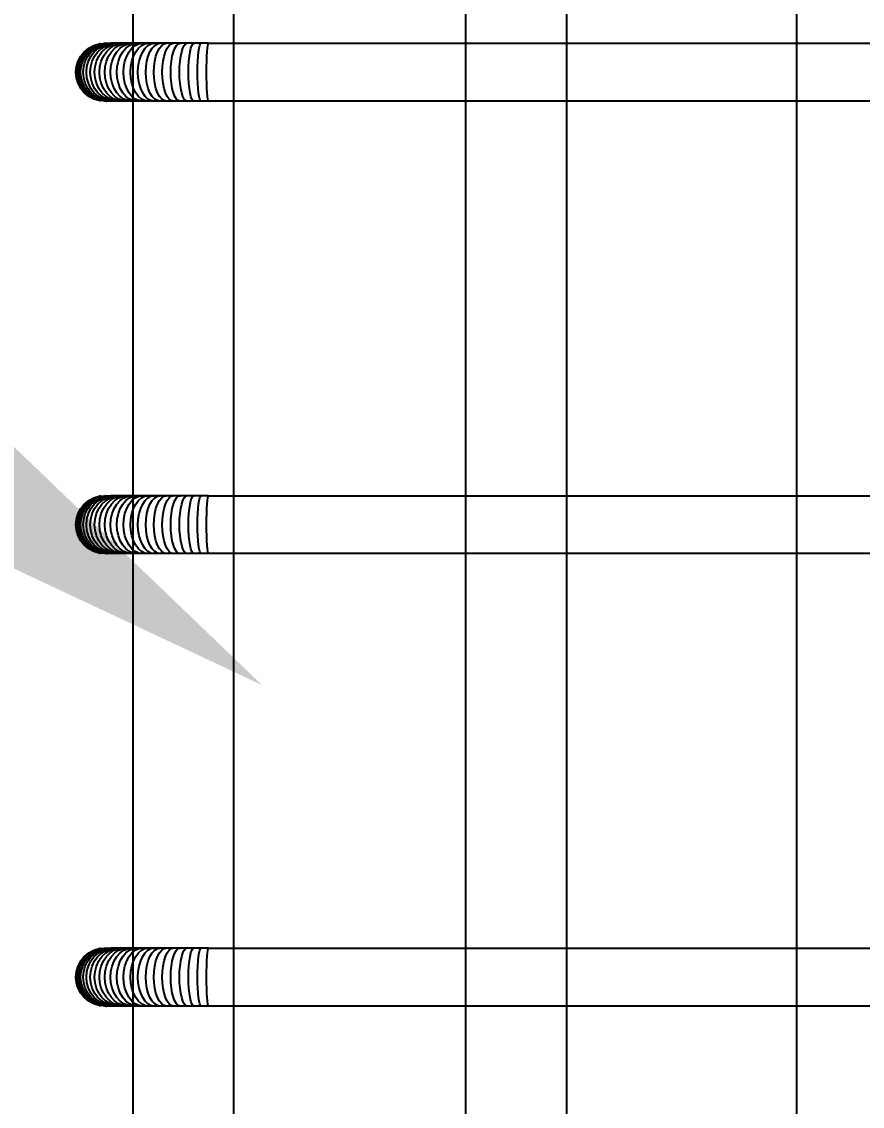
# Model space of a CAD drawing. Header units: inches. Extents: x 31 to 716, y 21 to 143.
# Drawn here: x 270.801 to 272.009, y 68.587 to 70.145 of the extents above; entities that cross this region are included whole.
import ezdxf
from ezdxf import colors
from ezdxf.entities.mleader import LeaderData, LeaderLine
from ezdxf.math import Vec2, Vec3

# ---------------------------------------------------------------- set-up
doc = ezdxf.new("R2010")
doc.units = ezdxf.units.IN
doc.header["$MEASUREMENT"] = 0
doc.layers.add('INNO-RFT-Y', color=2, linetype='Continuous')
doc.styles.add('MtXpl_Verdana', font='verdana.ttf')

# ---------------------------------------------------------------- blocks, each defined once
blk = doc.blocks.new('rebar red 2')
at = {"color": 1}
for p, q in [((-52.24491, -96.5527), (-52.24402, -96.55161)), ((-52.24485, -96.5527), (-52.24395, -96.55161)), ((-52.24463, -96.5527), (-52.24374, -96.55161)), ((-52.24427, -96.5527), (-52.2434, -96.55161)), ((-52.24402, -96.55161), (-52.24395, -96.55161)), ((-52.24395, -96.55161), (-52.24293, -96.55072)), ((-52.24378, -96.5527), (-52.24291, -96.55161)), ((-52.24374, -96.55161), (-52.24266, -96.55072)), ((-52.2434, -96.55161), (-52.24233, -96.55072)), ((-52.24314, -96.5527), (-52.24229, -96.55161)), ((-52.24293, -96.55072), (-52.24286, -96.55072)), ((-52.24291, -96.55161), (-52.24186, -96.55072)), ((-52.24286, -96.55072), (-52.24169, -96.55005)), ((-52.24266, -96.55072), (-52.24143, -96.55005)), ((-52.24237, -96.5527), (-52.24154, -96.55161)), ((-52.24233, -96.55072), (-52.24111, -96.55005)), ((-52.24229, -96.55161), (-52.24126, -96.55072)), ((-52.24186, -96.55072), (-52.24066, -96.55005)), ((-52.24169, -96.55005), (-52.24162, -96.55005)), ((-52.24162, -96.55005), (-52.24034, -96.54964)), ((-52.24154, -96.55161), (-52.24053, -96.55072)), ((-52.24146, -96.5527), (-52.24066, -96.55161)), ((-52.24143, -96.55005), (-52.24009, -96.54964)), ((-52.24126, -96.55072), (-52.24008, -96.55005)), ((-52.24111, -96.55005), (-52.23978, -96.54964)), ((-52.24066, -96.55005), (-52.23935, -96.54964)), ((-52.24066, -96.55161), (-52.23968, -96.55072)), ((-52.24053, -96.55072), (-52.23939, -96.55005)), ((-52.24043, -96.5527), (-52.23966, -96.55161)), ((-52.24009, -96.54964), (-52.24034, -96.54964)), ((-52.24009, -96.54964), (-52.23978, -96.54964)), ((-52.24008, -96.55005), (-52.2388, -96.54964)), ((-52.23978, -96.54964), (-52.23893, -96.54951)), ((-52.23978, -96.54964), (-52.23935, -96.54964)), ((-52.23968, -96.55072), (-52.23857, -96.55005)), ((-52.23966, -96.55161), (-52.23871, -96.55072)), ((-52.23939, -96.55005), (-52.23814, -96.54964)), ((-52.23935, -96.54964), (-52.23893, -96.54951)), ((-52.23927, -96.5527), (-52.23853, -96.55161)), ((-52.23888, -96.54951), (-52.23893, -96.54951)), ((-52.23893, -96.54951), (-52.2389, -96.54951)), ((-52.2389, -96.54951), (-52.23888, -96.54951)), ((-52.23882, -96.54952), (-52.23888, -96.54951)), ((-52.23882, -96.54952), (-52.2387, -96.54951)), ((-52.2388, -96.54964), (-52.23747, -96.54951)), ((-52.23871, -96.55072), (-52.23763, -96.55005)), ((-52.2387, -96.54951), (-52.23747, -96.54951)), ((-52.23857, -96.55005), (-52.23736, -96.54964)), ((-52.23853, -96.55161), (-52.23762, -96.55072)), ((-52.23814, -96.54964), (-52.23684, -96.54951)), ((-52.238, -96.5527), (-52.23729, -96.55161)), ((-52.23763, -96.55005), (-52.23647, -96.54964)), ((-52.23762, -96.55072), (-52.23659, -96.55005)), ((-52.23684, -96.54951), (-52.23747, -96.54951)), ((-52.23736, -96.54964), (-52.2361, -96.54951)), ((-52.23729, -96.55161), (-52.23642, -96.55072)), ((-52.2361, -96.54951), (-52.23684, -96.54951)), ((-52.23661, -96.5527), (-52.23594, -96.55161)), ((-52.23659, -96.55005), (-52.23547, -96.54964)), ((-52.23647, -96.54964), (-52.23525, -96.54951)), ((-52.23642, -96.55072), (-52.23544, -96.55005)), ((-52.23525, -96.54951), (-52.2361, -96.54951)), ((-52.23594, -96.55161), (-52.23512, -96.55072)), ((-52.23547, -96.54964), (-52.2343, -96.54951)), ((-52.23544, -96.55005), (-52.23436, -96.54964)), ((-52.2343, -96.54951), (-52.23525, -96.54951)), ((-52.23512, -96.55072), (-52.23418, -96.55005)), ((-52.23511, -96.5527), (-52.23448, -96.55161)), ((-52.23448, -96.55161), (-52.23371, -96.55072)), ((-52.23436, -96.54964), (-52.23325, -96.54951)), ((-52.23325, -96.54951), (-52.2343, -96.54951)), ((-52.23418, -96.55005), (-52.23317, -96.54964)), ((-52.23371, -96.55072), (-52.23283, -96.55005)), ((-52.23351, -96.5527), (-52.23292, -96.55161)), ((-52.23211, -96.54951), (-52.23325, -96.54951)), ((-52.23317, -96.54964), (-52.23211, -96.54951)), ((-52.23292, -96.55161), (-52.2322, -96.55072)), ((-52.23283, -96.55005), (-52.23187, -96.54964)), ((-52.2322, -96.55072), (-52.23138, -96.55005)), ((-52.23088, -96.54951), (-52.23211, -96.54951)), ((-52.23187, -96.54964), (-52.23088, -96.54951)), ((-52.23182, -96.5527), (-52.23127, -96.55161)), ((-52.23138, -96.55005), (-52.23049, -96.54964)), ((-52.23127, -96.55161), (-52.23061, -96.55072)), ((-52.22957, -96.54951), (-52.23088, -96.54951)), ((-52.23061, -96.55072), (-52.22985, -96.55005)), ((-52.23049, -96.54964), (-52.22957, -96.54951)), ((-52.23004, -96.5527), (-52.22954, -96.55161)), ((-52.22985, -96.55005), (-52.22903, -96.54964)), ((-52.22817, -96.54951), (-52.22957, -96.54951)), ((-52.22954, -96.55161), (-52.22893, -96.55072)), ((-52.22903, -96.54964), (-52.22817, -96.54951)), ((-52.22893, -96.55072), (-52.22824, -96.55005)), ((-52.22824, -96.55005), (-52.22749, -96.54964)), ((-52.22818, -96.5527), (-52.22773, -96.55161)), ((-52.22671, -96.54951), (-52.22817, -96.54951)), ((-52.22773, -96.55161), (-52.22718, -96.55072)), ((-52.22749, -96.54964), (-52.22671, -96.54951)), ((-52.22718, -96.55072), (-52.22656, -96.55005)), ((-52.22518, -96.54951), (-52.22671, -96.54951)), ((-52.22656, -96.55005), (-52.22589, -96.54964)), ((-52.22624, -96.5527), (-52.22585, -96.55161)), ((-52.22589, -96.54964), (-52.22518, -96.54951)), ((-52.22585, -96.55161), (-52.22537, -96.55072)), ((-52.22537, -96.55072), (-52.22481, -96.55005)), ((-52.2236, -96.54951), (-52.22518, -96.54951)), ((-52.22481, -96.55005), (-52.22422, -96.54964)), ((-52.22425, -96.5527), (-52.22391, -96.55161)), ((-52.22422, -96.54964), (-52.2236, -96.54951)), ((-52.22391, -96.55161), (-52.22349, -96.55072)), ((-52.22196, -96.54951), (-52.2236, -96.54951)), ((-52.22349, -96.55072), (-52.22301, -96.55005)), ((-52.22301, -96.55005), (-52.22249, -96.54964)), ((-52.22249, -96.54964), (-52.22196, -96.54951)), ((-52.2222, -96.5527), (-52.22191, -96.55161)), ((-52.22027, -96.54951), (-52.22196, -96.54951)), ((-52.22191, -96.55161), (-52.22156, -96.55072)), ((-52.22156, -96.55072), (-52.22116, -96.55005)), ((-52.22116, -96.55005), (-52.22072, -96.54964)), ((-52.22072, -96.54964), (-52.22027, -96.54951)), ((-52.21855, -96.54951), (-52.22027, -96.54951)), ((-52.2201, -96.5527), (-52.21987, -96.55161)), ((-52.21987, -96.55161), (-52.21959, -96.55072)), ((-52.21959, -96.55072), (-52.21926, -96.55005)), ((-52.21926, -96.55005), (-52.21891, -96.54964)), ((-52.21891, -96.54964), (-52.21855, -96.54951)), ((-52.2168, -96.54951), (-52.21855, -96.54951)), ((-52.21797, -96.5527), (-52.21779, -96.55161)), ((-52.21779, -96.55161), (-52.21758, -96.55072)), ((-52.21758, -96.55072), (-52.21734, -96.55005)), ((-52.21734, -96.55005), (-52.21707, -96.54964)), ((-52.21707, -96.54964), (-52.2168, -96.54951)), ((-52.21502, -96.54951), (-52.2168, -96.54951)), ((-52.2158, -96.5527), (-52.21569, -96.55161)), ((-52.21569, -96.55161), (-52.21555, -96.55072)), ((-52.21555, -96.55072), (-52.21538, -96.55005)), ((-52.21538, -96.55005), (-52.21521, -96.54964)), ((-52.21521, -96.54964), (-52.21502, -96.54951)), ((-52.21323, -96.54951), (-52.21502, -96.54951)), ((-52.21362, -96.5527), (-52.21357, -96.55161)), ((-52.21357, -96.55161), (-52.21349, -96.55072)), ((-52.21349, -96.55072), (-52.21341, -96.55005)), ((-52.21341, -96.55005), (-52.21332, -96.54964)), ((-52.21332, -96.54964), (-52.21323, -96.54951)), ((-52.21323, -96.54951), (-51.49464, -96.54951)), ((-52.24599, -96.5553), (-52.24558, -96.55395)), ((-52.24592, -96.5553), (-52.24551, -96.55395)), ((-52.2457, -96.5553), (-52.24529, -96.55395)), ((-52.24558, -96.55395), (-52.24491, -96.5527)), ((-52.24551, -96.55395), (-52.24485, -96.5527)), ((-52.24533, -96.5553), (-52.24493, -96.55395)), ((-52.24529, -96.55395), (-52.24463, -96.5527)), ((-52.24493, -96.55395), (-52.24427, -96.5527)), ((-52.24481, -96.5553), (-52.24442, -96.55395)), ((-52.24442, -96.55395), (-52.24378, -96.5527)), ((-52.24416, -96.5553), (-52.24377, -96.55395)), ((-52.24377, -96.55395), (-52.24314, -96.5527)), ((-52.24336, -96.5553), (-52.24298, -96.55395)), ((-52.24298, -96.55395), (-52.24237, -96.5527)), ((-52.24243, -96.5553), (-52.24206, -96.55395)), ((-52.24206, -96.55395), (-52.24146, -96.5527)), ((-52.24136, -96.5553), (-52.24101, -96.55395)), ((-52.24101, -96.55395), (-52.24043, -96.5527)), ((-52.24017, -96.5553), (-52.23983, -96.55395)), ((-52.23983, -96.55395), (-52.23927, -96.5527)), ((-52.23885, -96.5553), (-52.23853, -96.55395)), ((-52.23853, -96.55395), (-52.238, -96.5527)), ((-52.23742, -96.5553), (-52.23711, -96.55395)), ((-52.23711, -96.55395), (-52.23661, -96.5527)), ((-52.23587, -96.5553), (-52.23558, -96.55395)), ((-52.23558, -96.55395), (-52.23511, -96.5527)), ((-52.23422, -96.5553), (-52.23395, -96.55395)), ((-52.23395, -96.55395), (-52.23351, -96.5527)), ((-52.23247, -96.5553), (-52.23222, -96.55395)), ((-52.23222, -96.55395), (-52.23182, -96.5527)), ((-52.23063, -96.5553), (-52.23041, -96.55395)), ((-52.23041, -96.55395), (-52.23004, -96.5527)), ((-52.22871, -96.5553), (-52.22851, -96.55395)), ((-52.22851, -96.55395), (-52.22818, -96.5527)), ((-52.22672, -96.5553), (-52.22654, -96.55395)), ((-52.22654, -96.55395), (-52.22624, -96.5527)), ((-52.22466, -96.5553), (-52.2245, -96.55395)), ((-52.2245, -96.55395), (-52.22425, -96.5527)), ((-52.22254, -96.5553), (-52.22241, -96.55395)), ((-52.22241, -96.55395), (-52.2222, -96.5527)), ((-52.22038, -96.5553), (-52.22027, -96.55395)), ((-52.22027, -96.55395), (-52.2201, -96.5527)), ((-52.21818, -96.5553), (-52.2181, -96.55395)), ((-52.2181, -96.55395), (-52.21797, -96.5527)), ((-52.21594, -96.5553), (-52.21589, -96.55395)), ((-52.21589, -96.55395), (-52.2158, -96.5527)), ((-52.21369, -96.5553), (-52.21367, -96.55395)), ((-52.21367, -96.55395), (-52.21362, -96.5527)), ((-52.24613, -96.5567), (-52.24599, -96.5553)), ((-52.24599, -96.5581), (-52.24613, -96.5567)), ((-52.24606, -96.5567), (-52.24592, -96.5553)), ((-52.24592, -96.5581), (-52.24606, -96.5567)), ((-52.24583, -96.5567), (-52.2457, -96.5553)), ((-52.2457, -96.5581), (-52.24583, -96.5567)), ((-52.24546, -96.5567), (-52.24533, -96.5553)), ((-52.24533, -96.5581), (-52.24546, -96.5567)), ((-52.24495, -96.5567), (-52.24481, -96.5553)), ((-52.24481, -96.5581), (-52.24495, -96.5567)), ((-52.24429, -96.5567), (-52.24416, -96.5553)), ((-52.24416, -96.5581), (-52.24429, -96.5567)), ((-52.24349, -96.5567), (-52.24336, -96.5553)), ((-52.24336, -96.5581), (-52.24349, -96.5567)), ((-52.24255, -96.5567), (-52.24243, -96.5553)), ((-52.24243, -96.5581), (-52.24255, -96.5567)), ((-52.24148, -96.5567), (-52.24136, -96.5553)), ((-52.24136, -96.5581), (-52.24148, -96.5567)), ((-52.24028, -96.5567), (-52.24017, -96.5553)), ((-52.24017, -96.5581), (-52.24028, -96.5567)), ((-52.23896, -96.5567), (-52.23885, -96.5553)), ((-52.23885, -96.5581), (-52.23896, -96.5567)), ((-52.23752, -96.5567), (-52.23742, -96.5553)), ((-52.23742, -96.5581), (-52.23752, -96.5567)), ((-52.23597, -96.5567), (-52.23587, -96.5553)), ((-52.23587, -96.5581), (-52.23597, -96.5567)), ((-52.23431, -96.5567), (-52.23422, -96.5553)), ((-52.23422, -96.5581), (-52.23431, -96.5567)), ((-52.23256, -96.5567), (-52.23247, -96.5553)), ((-52.23247, -96.5581), (-52.23256, -96.5567)), ((-52.23071, -96.5567), (-52.23063, -96.5553)), ((-52.23063, -96.5581), (-52.23071, -96.5567)), ((-52.22878, -96.5567), (-52.22871, -96.5553)), ((-52.22871, -96.5581), (-52.22878, -96.5567)), ((-52.22678, -96.5567), (-52.22672, -96.5553)), ((-52.22672, -96.5581), (-52.22678, -96.5567)), ((-52.22471, -96.5567), (-52.22466, -96.5553)), ((-52.22466, -96.5581), (-52.22471, -96.5567)), ((-52.22259, -96.5567), (-52.22254, -96.5553)), ((-52.22254, -96.5581), (-52.22259, -96.5567)), ((-52.22041, -96.5567), (-52.22038, -96.5553)), ((-52.22038, -96.5581), (-52.22041, -96.5567)), ((-52.2182, -96.5567), (-52.21818, -96.5553)), ((-52.21818, -96.5581), (-52.2182, -96.5567)), ((-52.21596, -96.5567), (-52.21594, -96.5553)), ((-52.21594, -96.5581), (-52.21596, -96.5567)), ((-52.2137, -96.5567), (-52.21369, -96.5553)), ((-52.21369, -96.5581), (-52.2137, -96.5567)), ((-52.24558, -96.55945), (-52.24599, -96.5581)), ((-52.24551, -96.55945), (-52.24592, -96.5581)), ((-52.24529, -96.55945), (-52.2457, -96.5581)), ((-52.24491, -96.5607), (-52.24558, -96.55945)), ((-52.24485, -96.5607), (-52.24551, -96.55945)), ((-52.24493, -96.55945), (-52.24533, -96.5581)), ((-52.24463, -96.5607), (-52.24529, -96.55945)), ((-52.24427, -96.5607), (-52.24493, -96.55945)), ((-52.24442, -96.55945), (-52.24481, -96.5581)), ((-52.24378, -96.5607), (-52.24442, -96.55945)), ((-52.24377, -96.55945), (-52.24416, -96.5581)), ((-52.24314, -96.5607), (-52.24377, -96.55945)), ((-52.24298, -96.55945), (-52.24336, -96.5581)), ((-52.24237, -96.5607), (-52.24298, -96.55945)), ((-52.24206, -96.55945), (-52.24243, -96.5581)), ((-52.24146, -96.5607), (-52.24206, -96.55945)), ((-52.24101, -96.55945), (-52.24136, -96.5581)), ((-52.24043, -96.5607), (-52.24101, -96.55945)), ((-52.23983, -96.55945), (-52.24017, -96.5581)), ((-52.23927, -96.5607), (-52.23983, -96.55945)), ((-52.23853, -96.55945), (-52.23885, -96.5581)), ((-52.238, -96.5607), (-52.23853, -96.55945)), ((-52.23711, -96.55945), (-52.23742, -96.5581)), ((-52.23661, -96.5607), (-52.23711, -96.55945)), ((-52.23558, -96.55945), (-52.23587, -96.5581)), ((-52.23511, -96.5607), (-52.23558, -96.55945)), ((-52.23395, -96.55945), (-52.23422, -96.5581)), ((-52.23351, -96.5607), (-52.23395, -96.55945)), ((-52.23222, -96.55945), (-52.23247, -96.5581)), ((-52.23182, -96.5607), (-52.23222, -96.55945)), ((-52.23041, -96.55945), (-52.23063, -96.5581)), ((-52.23004, -96.5607), (-52.23041, -96.55945)), ((-52.22851, -96.55945), (-52.22871, -96.5581)), ((-52.22818, -96.5607), (-52.22851, -96.55945)), ((-52.22654, -96.55945), (-52.22672, -96.5581)), ((-52.22624, -96.5607), (-52.22654, -96.55945)), ((-52.2245, -96.55945), (-52.22466, -96.5581)), ((-52.22425, -96.5607), (-52.2245, -96.55945)), ((-52.22241, -96.55945), (-52.22254, -96.5581)), ((-52.2222, -96.5607), (-52.22241, -96.55945)), ((-52.22027, -96.55945), (-52.22038, -96.5581)), ((-52.2201, -96.5607), (-52.22027, -96.55945)), ((-52.2181, -96.55945), (-52.21818, -96.5581)), ((-52.21797, -96.5607), (-52.2181, -96.55945)), ((-52.21589, -96.55945), (-52.21594, -96.5581)), ((-52.2158, -96.5607), (-52.21589, -96.55945)), ((-52.21367, -96.55945), (-52.21369, -96.5581)), ((-52.21362, -96.5607), (-52.21367, -96.55945)), ((-52.24402, -96.56179), (-52.24491, -96.5607)), ((-52.24395, -96.56179), (-52.24485, -96.5607)), ((-52.24374, -96.56179), (-52.24463, -96.5607)), ((-52.2434, -96.56179), (-52.24427, -96.5607)), ((-52.24395, -96.56179), (-52.24402, -96.56179)), ((-52.24293, -96.56268), (-52.24395, -96.56179)), ((-52.24291, -96.56179), (-52.24378, -96.5607)), ((-52.24266, -96.56268), (-52.24374, -96.56179)), ((-52.24233, -96.56268), (-52.2434, -96.56179)), ((-52.24229, -96.56179), (-52.24314, -96.5607)), ((-52.24286, -96.56268), (-52.24293, -96.56268)), ((-52.24186, -96.56268), (-52.24291, -96.56179)), ((-52.24169, -96.56334), (-52.24286, -96.56268)), ((-52.24143, -96.56334), (-52.24266, -96.56268)), ((-52.24154, -96.56179), (-52.24237, -96.5607)), ((-52.24111, -96.56334), (-52.24233, -96.56268)), ((-52.24126, -96.56268), (-52.24229, -96.56179)), ((-52.24066, -96.56334), (-52.24186, -96.56268)), ((-52.24053, -96.56268), (-52.24154, -96.56179)), ((-52.24066, -96.56179), (-52.24146, -96.5607)), ((-52.24008, -96.56334), (-52.24126, -96.56268)), ((-52.23968, -96.56268), (-52.24066, -96.56179)), ((-52.23939, -96.56334), (-52.24053, -96.56268)), ((-52.23966, -96.56179), (-52.24043, -96.5607)), ((-52.23857, -96.56334), (-52.23968, -96.56268)), ((-52.23871, -96.56268), (-52.23966, -96.56179)), ((-52.23853, -96.56179), (-52.23927, -96.5607)), ((-52.23763, -96.56334), (-52.23871, -96.56268)), ((-52.23762, -96.56268), (-52.23853, -96.56179)), ((-52.23729, -96.56179), (-52.238, -96.5607)), ((-52.23659, -96.56334), (-52.23762, -96.56268)), ((-52.23642, -96.56268), (-52.23729, -96.56179)), ((-52.23594, -96.56179), (-52.23661, -96.5607)), ((-52.23544, -96.56334), (-52.23642, -96.56268)), ((-52.23512, -96.56268), (-52.23594, -96.56179)), ((-52.23418, -96.56334), (-52.23512, -96.56268)), ((-52.23448, -96.56179), (-52.23511, -96.5607)), ((-52.23371, -96.56268), (-52.23448, -96.56179)), ((-52.23283, -96.56334), (-52.23371, -96.56268)), ((-52.23292, -96.56179), (-52.23351, -96.5607)), ((-52.2322, -96.56268), (-52.23292, -96.56179)), ((-52.23138, -96.56334), (-52.2322, -96.56268)), ((-52.23127, -96.56179), (-52.23182, -96.5607)), ((-52.23061, -96.56268), (-52.23127, -96.56179)), ((-52.22985, -96.56334), (-52.23061, -96.56268)), ((-52.22954, -96.56179), (-52.23004, -96.5607)), ((-52.22893, -96.56268), (-52.22954, -96.56179)), ((-52.22824, -96.56334), (-52.22893, -96.56268)), ((-52.22773, -96.56179), (-52.22818, -96.5607)), ((-52.22718, -96.56268), (-52.22773, -96.56179)), ((-52.22656, -96.56334), (-52.22718, -96.56268)), ((-52.22585, -96.56179), (-52.22624, -96.5607)), ((-52.22537, -96.56268), (-52.22585, -96.56179)), ((-52.22481, -96.56334), (-52.22537, -96.56268)), ((-52.22391, -96.56179), (-52.22425, -96.5607)), ((-52.22349, -96.56268), (-52.22391, -96.56179)), ((-52.22301, -96.56334), (-52.22349, -96.56268)), ((-52.22191, -96.56179), (-52.2222, -96.5607)), ((-52.22156, -96.56268), (-52.22191, -96.56179)), ((-52.22116, -96.56334), (-52.22156, -96.56268)), ((-52.21987, -96.56179), (-52.2201, -96.5607)), ((-52.21959, -96.56268), (-52.21987, -96.56179)), ((-52.21926, -96.56334), (-52.21959, -96.56268)), ((-52.21779, -96.56179), (-52.21797, -96.5607)), ((-52.21758, -96.56268), (-52.21779, -96.56179)), ((-52.21734, -96.56334), (-52.21758, -96.56268)), ((-52.21569, -96.56179), (-52.2158, -96.5607)), ((-52.21555, -96.56268), (-52.21569, -96.56179)), ((-52.21538, -96.56334), (-52.21555, -96.56268)), ((-52.21357, -96.56179), (-52.21362, -96.5607)), ((-52.21349, -96.56268), (-52.21357, -96.56179)), ((-52.21341, -96.56334), (-52.21349, -96.56268)), ((-52.24162, -96.56334), (-52.24169, -96.56334)), ((-52.24034, -96.56375), (-52.24162, -96.56334)), ((-52.24009, -96.56375), (-52.24143, -96.56334)), ((-52.23978, -96.56375), (-52.24111, -96.56334)), ((-52.23935, -96.56375), (-52.24066, -96.56334)), ((-52.24034, -96.56375), (-52.24009, -96.56375)), ((-52.23978, -96.56375), (-52.24009, -96.56375)), ((-52.2388, -96.56375), (-52.24008, -96.56334)), ((-52.23935, -96.56375), (-52.23978, -96.56375)), ((-52.23893, -96.56389), (-52.23978, -96.56375)), ((-52.23814, -96.56375), (-52.23939, -96.56334)), ((-52.23893, -96.56389), (-52.23935, -96.56375)), ((-52.23888, -96.56389), (-52.23893, -96.56389)), ((-52.2389, -96.56389), (-52.23893, -96.56389)), ((-52.23888, -96.56389), (-52.2389, -96.56389)), ((-52.23882, -96.56388), (-52.23888, -96.56389)), ((-52.2387, -96.56389), (-52.23882, -96.56388)), ((-52.23747, -96.56389), (-52.2388, -96.56375)), ((-52.23864, -96.56387), (-52.2387, -96.56389)), ((-52.23867, -96.56387), (-52.2387, -96.56389)), ((-52.23864, -96.56387), (-52.23841, -96.56389)), ((-52.23736, -96.56375), (-52.23857, -96.56334)), ((-52.23747, -96.56389), (-52.23841, -96.56389)), ((-52.23684, -96.56389), (-52.23814, -96.56375)), ((-52.23647, -96.56375), (-52.23763, -96.56334)), ((-52.23684, -96.56389), (-52.23747, -96.56389)), ((-52.2361, -96.56389), (-52.23736, -96.56375)), ((-52.2361, -96.56389), (-52.23684, -96.56389)), ((-52.23547, -96.56375), (-52.23659, -96.56334)), ((-52.23525, -96.56389), (-52.23647, -96.56375)), ((-52.23525, -96.56389), (-52.2361, -96.56389)), ((-52.2343, -96.56389), (-52.23547, -96.56375)), ((-52.23436, -96.56375), (-52.23544, -96.56334)), ((-52.2343, -96.56389), (-52.23525, -96.56389)), ((-52.23325, -96.56389), (-52.23436, -96.56375)), ((-52.23325, -96.56389), (-52.2343, -96.56389)), ((-52.23317, -96.56375), (-52.23418, -96.56334)), ((-52.23211, -96.56389), (-52.23325, -96.56389)), ((-52.23211, -96.56389), (-52.23317, -96.56375)), ((-52.23187, -96.56375), (-52.23283, -96.56334)), ((-52.23088, -96.56389), (-52.23211, -96.56389)), ((-52.23088, -96.56389), (-52.23187, -96.56375)), ((-52.23049, -96.56375), (-52.23138, -96.56334)), ((-52.22957, -96.56389), (-52.23088, -96.56389)), ((-52.22957, -96.56389), (-52.23049, -96.56375)), ((-52.22903, -96.56375), (-52.22985, -96.56334)), ((-52.22817, -96.56389), (-52.22957, -96.56389)), ((-52.22817, -96.56389), (-52.22903, -96.56375)), ((-52.22749, -96.56375), (-52.22824, -96.56334)), ((-52.22671, -96.56389), (-52.22817, -96.56389)), ((-52.22671, -96.56389), (-52.22749, -96.56375)), ((-52.22518, -96.56389), (-52.22671, -96.56389)), ((-52.22589, -96.56375), (-52.22656, -96.56334)), ((-52.22518, -96.56389), (-52.22589, -96.56375)), ((-52.2236, -96.56389), (-52.22518, -96.56389)), ((-52.22422, -96.56375), (-52.22481, -96.56334)), ((-52.2236, -96.56389), (-52.22422, -96.56375)), ((-52.22196, -96.56389), (-52.2236, -96.56389)), ((-52.22249, -96.56375), (-52.22301, -96.56334)), ((-52.22196, -96.56389), (-52.22249, -96.56375)), ((-52.22027, -96.56389), (-52.22196, -96.56389)), ((-52.22072, -96.56375), (-52.22116, -96.56334)), ((-52.22027, -96.56389), (-52.22072, -96.56375)), ((-52.21855, -96.56389), (-52.22027, -96.56389)), ((-52.21891, -96.56375), (-52.21926, -96.56334)), ((-52.21855, -96.56389), (-52.21891, -96.56375)), ((-52.2168, -96.56389), (-52.21855, -96.56389)), ((-52.21707, -96.56375), (-52.21734, -96.56334)), ((-52.2168, -96.56389), (-52.21707, -96.56375)), ((-52.21502, -96.56389), (-52.2168, -96.56389)), ((-52.21521, -96.56375), (-52.21538, -96.56334)), ((-52.21502, -96.56389), (-52.21521, -96.56375)), ((-52.21323, -96.56389), (-52.21502, -96.56389)), ((-52.21332, -96.56375), (-52.21341, -96.56334)), ((-52.21323, -96.56389), (-52.21332, -96.56375)), ((-51.49464, -96.56389), (-52.21323, -96.56389))]:
    blk.add_line(p, q, dxfattribs=at)
blk = doc.blocks.new('*U268')
at = {"xscale": 5.790493255340768, "yscale": 5.790493255340768, "zscale": 5.790493255340768}
blk.add_blockref('rebar red 2', (300.2599, 559.1109), dxfattribs=at)
blk = doc.blocks.new('*U269')
at = {"color": 0, "linetype": 'ByBlock', "lineweight": -2, "transparency": 16777216}
for p in [(0, 7.8), (0, 7.15), (0, 6.5)]:
    blk.add_blockref('*U268', p, dxfattribs=at)

msp = doc.modelspace()

# ---------------------------------------------------------------- linework, layer by layer
at = {"layer": 'INNO-RFT-Y', "color": 5}
for p, q in [((270.9614, 59.4365), (270.9614, 85.6014)), ((271.106, 59.4365), (271.106, 85.6014)), ((271.4393, 59.4365), (271.4394, 85.6014)), ((271.584, 59.4365), (271.5841, 85.6014)), ((271.9146, 59.4365), (271.9146, 85.6014))]:
    msp.add_line(p, q, dxfattribs=at)

# ---------------------------------------------------------------- block references
msp.add_blockref('*U269', (273.1499, 62.2725))

# ---------------------------------------------------------------- leaders
at = {"color": 251, "true_color": 0x636466}
ml = msp.add_multileader_mtext('Standard', dxfattribs=at)
ml.set_content('Column Ties\\PLink 6T10/m', color=(99, 100, 102), style='MtXpl_Verdana')
ml.set_leader_properties()
ml.build(insert=Vec2(0, 0))
ml.multileader.update_dxf_attribs({"dogleg_length": 0.36, "arrow_head_size": 0.579})
ctx = ml.context
ctx.base_point, ctx.char_height, ctx.arrow_head_size, ctx.landing_gap_size, ctx.plane_origin = Vec3(259.5723, 70.7318), 0.579049, 0.579, 0.5211, Vec3(271.1466, 69.0276)
notes = []
notes.append((ctx, [(0, (1, 1, 0), (268.9069, 70.7318), (-1, 0), 3.3757, [(0, [(271.1466, 69.1919)], 0, [])])]))
ctx.mtext.insert, ctx.mtext.width, ctx.mtext.flow_direction = Vec3(260.0934, 71.0805), 6.485704, 5
for ctx, leaders in notes:
    for number, flags, end, landing, length, lines in leaders:
        leader = LeaderData()
        leader.index, (leader.has_last_leader_line, leader.has_dogleg_vector, leader.attachment_direction) = number, flags
        leader.last_leader_point, leader.dogleg_vector, leader.dogleg_length = Vec3(end), Vec3(landing), length
        for number, points, colour, breaks in lines:
            line = LeaderLine()
            line.index, line.vertices, line.color, line.breaks = number, Vec3.list(points), colors.encode_raw_color(colour), breaks
            leader.lines.append(line)
        ctx.leaders.append(leader)

doc.saveas('drawing.dxf')
